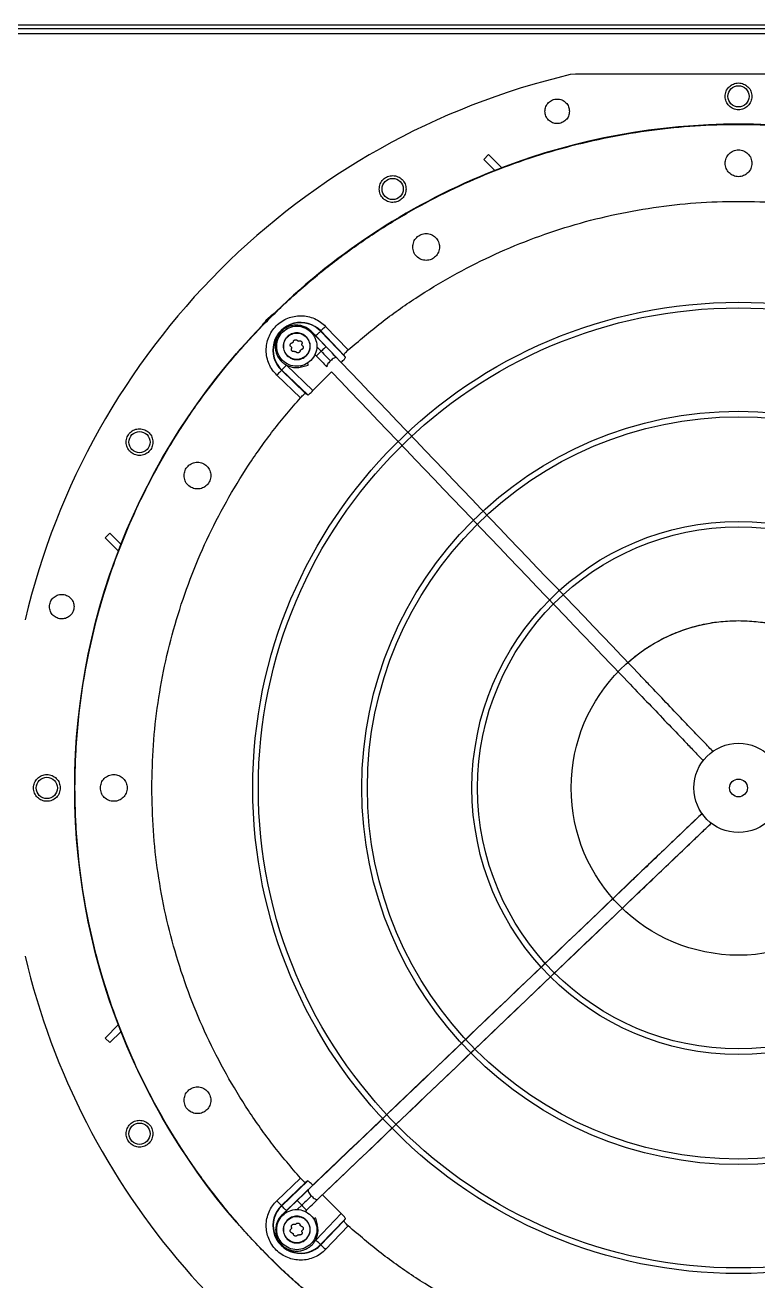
# Model space of a CAD drawing. Header units: inches. Extents: x 547 to 857, y -251 to -55.
# Drawn here: x 646.46 to 659.39, y -190.56 to -168.4 of the extents above; entities that cross this region are included whole.
import ezdxf

# ---------------------------------------------------------------- set-up
doc = ezdxf.new("R2010")
doc.units = ezdxf.units.IN
doc.header["$MEASUREMENT"] = 0

msp = doc.modelspace()

# ---------------------------------------------------------------- linework, layer by layer
at = {"linetype": 'Continuous', "lineweight": 25}
for p, q in [((672.6447, -168.3988), (645.6389, -168.3988)), ((672.6447, -168.4618), (645.6389, -168.4618)), ((645.7148, -168.5448), (672.5688, -168.5448)), ((656.1745, -169.2625), (656.0841, -169.273)), ((661.9296, -169.2625), (656.1745, -169.2625)), ((654.6388, -170.6828), (654.5569, -170.768)), ((654.5569, -170.768), (654.7543, -170.9654)), ((654.8746, -170.9187), (654.6388, -170.6828)), ((651.7664, -173.7154), (652.1648, -174.1322)), ((651.773, -174.0729), (651.5199, -173.8081)), ((652.0397, -174.3512), (651.5916, -173.8825)), ((651.677, -173.8009), (651.681, -173.797)), ((652.1152, -174.2593), (651.677, -173.8009)), ((651.681, -173.797), (652.0883, -174.2231)), ((651.6114, -174.0748), (651.6876, -174.1545)), ((651.0736, -174.4006), (651.5422, -174.8486)), ((651.3389, -174.4316), (651.461, -174.4018)), ((651.5783, -174.2111), (651.6022, -174.2361)), ((652.1152, -174.2593), (652.0883, -174.2231)), ((651.3233, -174.9737), (650.9065, -174.5753)), ((650.9881, -174.49), (650.992, -174.4859)), ((651.4142, -174.8972), (650.9881, -174.49)), ((651.4503, -174.9241), (650.992, -174.4859)), ((651.5422, -174.8486), (651.8722, -174.5186)), ((651.4142, -174.8972), (651.4503, -174.9241)), ((647.8739, -177.4477), (647.9591, -177.3658)), ((648.1098, -177.6835), (647.8739, -177.4477)), ((647.9591, -177.3658), (648.1564, -177.5632)), ((648.1098, -186.0384), (647.8739, -186.2743)), ((647.9591, -186.3561), (648.1564, -186.1588)), ((647.8739, -186.2743), (647.9591, -186.3561)), ((650.9065, -189.1466), (651.3233, -188.7482)), ((651.4503, -188.7978), (650.992, -189.236)), ((651.4503, -188.7978), (651.4142, -188.8247)), ((650.9881, -189.232), (651.4142, -188.8247)), ((651.5422, -188.8733), (651.0736, -189.3214)), ((650.992, -189.236), (650.9881, -189.232)), ((651.264, -189.14), (650.9991, -189.3931)), ((651.3456, -189.2254), (651.2658, -189.3016)), ((652.0397, -189.3708), (651.7097, -189.0408)), ((651.4021, -189.3347), (651.4272, -189.3108)), ((651.5916, -189.8395), (652.0397, -189.3708)), ((651.6227, -189.5742), (651.5929, -189.452)), ((652.1152, -189.4627), (651.677, -189.9211)), ((652.0883, -189.4988), (652.1152, -189.4627)), ((652.0883, -189.4988), (651.681, -189.9249)), ((652.1648, -189.5897), (651.7664, -190.0065)), ((651.681, -189.9249), (651.677, -189.9211))]:
    msp.add_line(p, q, dxfattribs=at)
at = {"linetype": 'Continuous', "lineweight": 25, "flags": 128}
for points in [[(651.7664, -173.7154), (651.7499, -173.7312), (651.7341, -173.7463), (651.7194, -173.7603), (651.7066, -173.7726), (651.6959, -173.7828), (651.688, -173.7904), (651.6829, -173.7952), (651.681, -173.797)], [(651.5916, -173.8825), (651.6081, -173.8667), (651.624, -173.8516), (651.6386, -173.8376), (651.6515, -173.8253), (651.6621, -173.8151), (651.6701, -173.8075), (651.6751, -173.8027), (651.677, -173.8009)], [(650.992, -174.4859), (650.9938, -174.484), (650.9986, -174.479), (651.0062, -174.471), (651.0164, -174.4604), (651.0287, -174.4475), (651.0427, -174.4329), (651.0578, -174.417), (651.0736, -174.4006)], [(650.9881, -174.49), (650.9863, -174.4918), (650.9815, -174.4969), (650.9739, -174.5049), (650.9637, -174.5155), (650.9514, -174.5284), (650.9374, -174.543), (650.9223, -174.5588), (650.9065, -174.5753)], [(650.9065, -189.1466), (650.9223, -189.1631), (650.9374, -189.1789), (650.9514, -189.1936), (650.9637, -189.2065), (650.9739, -189.2171), (650.9815, -189.2251), (650.9863, -189.2301), (650.9881, -189.232)], [(651.0736, -189.3214), (651.0578, -189.3049), (651.0427, -189.289), (651.0287, -189.2744), (651.0164, -189.2615), (651.0062, -189.2509), (650.9986, -189.2429), (650.9938, -189.2379), (650.992, -189.236)], [(651.677, -189.9211), (651.6751, -189.9193), (651.6701, -189.9144), (651.6621, -189.9068), (651.6515, -189.8967), (651.6386, -189.8844), (651.624, -189.8704), (651.6081, -189.8552), (651.5916, -189.8395)], [(651.681, -189.9249), (651.6829, -189.9267), (651.688, -189.9315), (651.6959, -189.9391), (651.7066, -189.9493), (651.7194, -189.9616), (651.7341, -189.9756), (651.7499, -189.9908), (651.7664, -190.0065)]]:
    msp.add_lwpolyline(points, dxfattribs=at)
at = {"linetype": 'Continuous', "lineweight": 25}
for centre, radius in [((659.052, -169.6562), 0.1875), ((659.052, -181.861), 11.7126), ((652.9497, -171.2914), 0.1875), ((659.052, -181.861), 8.5704), ((659.052, -181.861), 8.472), ((659.052, -181.861), 6.6478), ((659.052, -181.861), 6.5493), ((648.4824, -175.7586), 0.1875), ((659.052, -181.861), 4.7037), ((659.052, -181.861), 4.6053), ((659.052, -181.861), 0.7874), ((646.8473, -181.861), 0.1875), ((659.052, -181.861), 0.1575), ((659.052, -181.861), 0.1575), ((648.4824, -187.9633), 0.1875)]:
    msp.add_circle(centre, radius, dxfattribs=at)
msp.add_circle((659.052, -181.861), 2.9528)
for centre, radius, start, end in [((659.052, -181.861), 12.9331, 103.26667, 166.73333), ((659.052, -181.861), 11.7147, 69.09994, 110.90006), ((659.052, -181.861), 11.7147, 111.53134, 134.20264), ((659.052, -181.861), 11.7147, 135.79736, 158.46866), ((651.3268, -174.1357), 0.4901, 43.70945, 226.29055), ((651.3268, -174.1357), 0.4845, 43.70945, 226.29055), ((659.052, -181.861), 11.7147, 159.09994, 200.90006), ((659.052, -181.861), 12.9331, 193.26667, 248.51312), ((659.052, -181.861), 11.7147, 201.53134, 215.54744), ((651.3268, -189.5862), 0.4901, 133.70945, 316.29055), ((651.3268, -189.5862), 0.4845, 133.70945, 316.29055)]:
    msp.add_arc(centre, radius, start, end, dxfattribs=at)
for points, knots in [([(658.8158, -169.6562), (658.8193, -169.6254), (658.8264, -169.5637), (658.8809, -169.485), (658.9591, -169.4324), (659.052, -169.4139), (659.145, -169.4324), (659.2232, -169.485), (659.2777, -169.5637), (659.2847, -169.6254), (659.2883, -169.6562)], [0, 0, 0, 0, 0.1245349, 0.2497054, 0.3748574, 0.4999969, 0.6251426, 0.7502946, 0.8754651, 1, 1, 1, 1]), ([(655.6359, -169.92), (655.6392, -169.8916), (655.6457, -169.8348), (655.696, -169.7626), (655.7678, -169.7145), (655.8531, -169.6978), (655.9384, -169.715), (656.0099, -169.7636), (656.0594, -169.8357), (656.0658, -169.892), (656.069, -169.92)], [0, 0, 0, 0, 0.1252412, 0.2504823, 0.3757092, 0.5009322, 0.6261603, 0.7514072, 0.8764868, 1, 1, 1, 1]), ([(659.2883, -169.6562), (659.2846, -169.6875), (659.2774, -169.7496), (659.2224, -169.8282), (659.1444, -169.8803), (659.052, -169.8986), (658.9597, -169.8803), (658.8817, -169.8282), (658.8267, -169.7496), (658.8194, -169.6875), (658.8158, -169.6562)], [0, 0, 0, 0, 0.1262511, 0.2513295, 0.3756274, 0.5000031, 0.6243726, 0.7486705, 0.8737489, 1, 1, 1, 1]), ([(656.069, -169.92), (656.0657, -169.9485), (656.0592, -170.0051), (656.0092, -170.077), (655.9379, -170.1251), (655.8533, -170.1421), (655.7684, -170.1257), (655.6966, -170.0779), (655.6459, -170.0058), (655.6393, -169.9486), (655.6359, -169.92)], [0, 0, 0, 0, 0.1255135, 0.2499867, 0.3743935, 0.4988922, 0.6232597, 0.7479394, 0.8738314, 1, 1, 1, 1]), ([(647.3425, -181.861), (647.3473, -181.6055), (647.357, -181.0946), (647.435, -180.3315), (647.5591, -179.5749), (647.7335, -178.8282), (647.956, -178.0944), (648.2261, -177.3767), (648.5426, -176.6783), (648.9041, -176.002), (649.309, -175.3509), (649.7556, -174.7276), (650.2421, -174.1348), (650.7662, -173.5752), (651.3259, -173.051), (651.9186, -172.5645), (652.5419, -172.1179), (653.1931, -171.713), (653.8694, -171.3515), (654.5678, -171.0351), (655.2855, -170.7649), (656.0192, -170.5424), (656.766, -170.3682), (657.5226, -170.2433), (658.2857, -170.1682), (659.052, -170.1431), (659.8184, -170.1682), (660.5815, -170.2433), (661.3381, -170.3682), (662.0849, -170.5424), (662.8186, -170.7649), (663.5363, -171.0351), (664.2347, -171.3515), (664.911, -171.713), (665.5622, -172.1179), (666.1854, -172.5645), (666.7782, -173.051), (667.3378, -173.5752), (667.862, -174.1348), (668.3485, -174.7276), (668.7951, -175.3509), (669.2, -176.002), (669.5615, -176.6783), (669.878, -177.3767), (670.1481, -178.0944), (670.3706, -178.8282), (670.5449, -179.5749), (670.6691, -180.3315), (670.7471, -181.0946), (670.7567, -181.6055), (670.7616, -181.861)], [0, 0, 0, 0, 0.0208333, 0.0416667, 0.0625, 0.0833333, 0.1041667, 0.125, 0.1458333, 0.1666667, 0.1875, 0.2083334, 0.2291667, 0.25, 0.2708334, 0.2916666, 0.3125, 0.3333333, 0.3541667, 0.375, 0.3958333, 0.4166666, 0.4375001, 0.4583333, 0.4791667, 0.5, 0.5208333, 0.5416667, 0.5625, 0.5833334, 0.6041667, 0.625, 0.6458334, 0.6666667, 0.6875, 0.7083334, 0.7291667, 0.75, 0.7708333, 0.7916667, 0.8125, 0.8333333, 0.8541667, 0.875, 0.8958333, 0.9166667, 0.9375, 0.9583333, 0.9791667, 1, 1, 1, 1]), ([(658.8158, -170.8373), (658.8194, -170.8064), (658.8265, -170.7446), (658.8811, -170.666), (658.9592, -170.6134), (659.052, -170.595), (659.1449, -170.6134), (659.223, -170.666), (659.2776, -170.7446), (659.2847, -170.8064), (659.2883, -170.8373)], [0, 0, 0, 0, 0.1249991, 0.2500007, 0.3749975, 0.4999969, 0.6250025, 0.7499993, 0.8750009, 1, 1, 1, 1]), ([(659.2883, -170.8373), (659.2847, -170.8683), (659.2776, -170.9301), (659.223, -171.0087), (659.1449, -171.0613), (659.052, -171.0797), (658.9592, -171.0613), (658.8811, -171.0087), (658.8265, -170.9301), (658.8194, -170.8683), (658.8158, -170.8373)], [0, 0, 0, 0, 0.1249991, 0.2500007, 0.3749975, 0.5000031, 0.6250025, 0.7499993, 0.8750009, 1, 1, 1, 1]), ([(652.7135, -171.2914), (652.717, -171.2603), (652.7242, -171.1983), (652.7792, -171.1194), (652.8578, -171.067), (652.9512, -171.049), (653.0443, -171.0681), (653.122, -171.1214), (653.1756, -171.1999), (653.1825, -171.261), (653.1859, -171.2914)], [0, 0, 0, 0, 0.12549, 0.2509626, 0.3764296, 0.5019059, 0.6273907, 0.7528825, 0.8772355, 1, 1, 1, 1]), ([(653.1859, -171.2914), (653.1824, -171.3222), (653.1753, -171.3837), (653.1212, -171.4621), (653.0437, -171.5147), (652.9514, -171.5337), (652.8586, -171.516), (652.7799, -171.464), (652.7243, -171.385), (652.7171, -171.3226), (652.7135, -171.2914)], [0, 0, 0, 0, 0.1245781, 0.2488759, 0.3733742, 0.4977534, 0.6221004, 0.7475169, 0.8737596, 1, 1, 1, 1]), ([(652.1648, -174.1322), (652.3558, -173.969), (652.7379, -173.6427), (653.3542, -173.2077), (653.9981, -172.8156), (654.6694, -172.4722), (655.3638, -172.1783), (656.0777, -171.9357), (656.8074, -171.7457), (657.549, -171.6092), (658.2985, -171.5271), (659.052, -171.4996), (659.8056, -171.5271), (660.5551, -171.6092), (661.2967, -171.7457), (662.0264, -171.9357), (662.7403, -172.1783), (663.4347, -172.4722), (664.106, -172.8156), (664.7499, -173.2077), (665.3662, -173.6427), (665.7483, -173.969), (665.9393, -174.1322)], [0, 0, 0, 0, 0.04999991, 0.09999992, 0.14999988, 0.19999993, 0.25, 0.30000004, 0.35000001, 0.40000012, 0.45000007, 0.49999985, 0.54999995, 0.5999999, 0.65000001, 0.69999997, 0.75000002, 0.80000009, 0.85, 0.89999996, 0.94999997, 1, 1, 1, 1]), ([(653.304, -172.3142), (653.3076, -172.2833), (653.3147, -172.2215), (653.3693, -172.1428), (653.4474, -172.0903), (653.5402, -172.0719), (653.6331, -172.0903), (653.7112, -172.1428), (653.7658, -172.2215), (653.7729, -172.2833), (653.7765, -172.3142)], [0, 0, 0, 0, 0.1249991, 0.2499977, 0.3749989, 0.4999982, 0.6249976, 0.7499987, 0.8750009, 1, 1, 1, 1]), ([(653.7765, -172.3142), (653.7729, -172.3451), (653.7658, -172.407), (653.7112, -172.4856), (653.6331, -172.5382), (653.5402, -172.5566), (653.4474, -172.5382), (653.3693, -172.4856), (653.3147, -172.407), (653.3076, -172.3451), (653.304, -172.3142)], [0, 0, 0, 0, 0.1249998, 0.2500013, 0.3750024, 0.5000018, 0.6250011, 0.7500022, 0.8750002, 1, 1, 1, 1]), ([(650.654, -173.6935), (650.6866, -173.6492), (650.7516, -173.5606), (650.8403, -173.4955), (650.8846, -173.4629)], [0, 0, 0, 0, 0.5000028, 1, 1, 1, 1]), ([(650.9065, -174.5753), (650.8796, -174.5465), (650.8248, -174.4878), (650.7658, -174.3805), (650.7277, -174.263), (650.7146, -174.1407), (650.7256, -174.0207), (650.7595, -173.9057), (650.8158, -173.7983), (650.8937, -173.7027), (650.9894, -173.6247), (651.0968, -173.5684), (651.2118, -173.5345), (651.3318, -173.5235), (651.4541, -173.5366), (651.5716, -173.5747), (651.6789, -173.6337), (651.7376, -173.6885), (651.7664, -173.7154)], [0, 0, 0, 0, 0.0609947, 0.1240598, 0.1879932, 0.2514896, 0.3132964, 0.3737125, 0.4362122, 0.4999988, 0.5637862, 0.626287, 0.6867033, 0.7485096, 0.8120063, 0.8759386, 0.9390043, 1, 1, 1, 1]), ([(651.5214, -173.8097), (651.5008, -173.7907), (651.462, -173.7549), (651.3951, -173.7207), (651.3325, -173.7013), (651.2639, -173.692), (651.1908, -173.6959), (651.1135, -173.7174), (651.044, -173.7533), (650.9826, -173.8035), (650.933, -173.8659), (650.8975, -173.9374), (650.878, -174.0148), (650.8751, -174.0939), (650.8885, -174.1698), (650.9112, -174.2276), (650.935, -174.2692), (650.9575, -174.301), (650.9881, -174.3357), (651.0308, -174.3724), (651.0878, -174.4071), (651.1599, -174.4337), (651.2469, -174.4468), (651.3076, -174.4367), (651.3396, -174.4314)], [0, 0, 0, 0, 0.0533831, 0.1009344, 0.1426439, 0.1785059, 0.2332135, 0.2817711, 0.3315184, 0.3821159, 0.4327466, 0.4833787, 0.5340106, 0.5846419, 0.6342275, 0.6807576, 0.7028805, 0.7260425, 0.7554166, 0.7913145, 0.8337298, 0.8826566, 0.938083, 1, 1, 1, 1]), ([(651.0066, -173.8155), (651.0432, -173.7865), (651.1163, -173.7285), (651.2576, -173.703), (651.3962, -173.7301), (651.5142, -173.809), (651.5932, -173.9271), (651.6203, -174.0656), (651.5948, -174.207), (651.5367, -174.2801), (651.5077, -174.3166)], [0, 0, 0, 0, 0.1249999, 0.2500017, 0.3749993, 0.5000028, 0.6250011, 0.7500014, 0.8750017, 1, 1, 1, 1]), ([(651.5077, -174.3166), (651.4712, -174.3457), (651.398, -174.4037), (651.2567, -174.4292), (651.1182, -174.4021), (651.0001, -174.3232), (650.9212, -174.2051), (650.8941, -174.0666), (650.9195, -173.9252), (650.9776, -173.8521), (651.0066, -173.8155)], [0, 0, 0, 0, 0.1250027, 0.2499997, 0.375001, 0.5000001, 0.6250003, 0.7500001, 0.8749998, 1, 1, 1, 1]), ([(651.4242, -173.8991), (651.3998, -173.8797), (651.3511, -173.841), (651.2569, -173.824), (651.1645, -173.8421), (651.0858, -173.8947), (651.0332, -173.9734), (651.0151, -174.0658), (651.0321, -174.16), (651.0708, -174.2088), (651.0901, -174.2331)], [0, 0, 0, 0, 0.1250006, 0.2499996, 0.3749985, 0.4999991, 0.6250002, 0.7499996, 0.8749982, 1, 1, 1, 1]), ([(651.0926, -174.2307), (651.0735, -174.2067), (651.0354, -174.1586), (651.0186, -174.0658), (651.0364, -173.9748), (651.0883, -173.8972), (651.1658, -173.8454), (651.2569, -173.8276), (651.3497, -173.8443), (651.3977, -173.8824), (651.4218, -173.9015)], [0, 0, 0, 0, 0.1250013, 0.2500004, 0.3749996, 0.5000009, 0.6250024, 0.7500004, 0.8749985, 1, 1, 1, 1]), ([(651.0901, -174.2331), (651.1145, -174.2525), (651.1633, -174.2912), (651.2575, -174.3081), (651.3498, -174.2901), (651.4286, -174.2375), (651.4812, -174.1588), (651.4992, -174.0664), (651.4823, -173.9722), (651.4436, -173.9234), (651.4242, -173.8991)], [0, 0, 0, 0, 0.1250015, 0.2500013, 0.3750011, 0.5000027, 0.6250018, 0.7500013, 0.8750016, 1, 1, 1, 1]), ([(651.4218, -173.9015), (651.4408, -173.9255), (651.479, -173.9735), (651.4957, -174.0664), (651.4779, -174.1574), (651.4261, -174.235), (651.3485, -174.2868), (651.2575, -174.3046), (651.1646, -174.2879), (651.1166, -174.2498), (651.0926, -174.2307)], [0, 0, 0, 0, 0.1249984, 0.2499994, 0.3750005, 0.4999989, 0.6250006, 0.7499994, 0.8749982, 1, 1, 1, 1]), ([(651.1971, -173.9857), (651.198, -173.9815), (651.1998, -173.9737), (651.2066, -173.9637), (651.2156, -173.9561), (651.2265, -173.9515), (651.2382, -173.9501), (651.2497, -173.9521), (651.2607, -173.9574), (651.2661, -173.9633), (651.269, -173.9664)], [0, 0, 0, 0, 0.1362469, 0.2546153, 0.3795906, 0.5000319, 0.6204035, 0.7454565, 0.863771, 1, 1, 1, 1]), ([(651.2968, -173.9738), (651.2943, -173.9746), (651.2894, -173.9761), (651.2815, -173.9752), (651.2743, -173.9721), (651.2708, -173.9683), (651.269, -173.9664)], [0, 0, 0, 0, 0.2559954, 0.4999227, 0.7439205, 1, 1, 1, 1]), ([(651.5214, -173.8097), (651.5209, -173.8102), (651.5202, -173.8108), (651.5122, -173.8185), (651.5107, -173.8199)], [0, 0, 0, 0, 0.81299953, 1, 1, 1, 1]), ([(651.1575, -174.0779), (651.1543, -174.075), (651.1485, -174.0696), (651.1432, -174.0586), (651.1411, -174.0471), (651.1425, -174.0354), (651.1472, -174.0245), (651.1547, -174.0156), (651.1648, -174.0087), (651.1726, -174.0069), (651.1767, -174.006)], [0, 0, 0, 0, 0.13623757, 0.25456346, 0.37957184, 0.49997541, 0.62037304, 0.74539729, 0.86373723, 1, 1, 1, 1]), ([(651.1575, -174.0779), (651.1594, -174.0797), (651.1631, -174.0832), (651.1663, -174.0905), (651.1672, -174.0983), (651.1657, -174.1032), (651.1649, -174.1057)], [0, 0, 0, 0, 0.2560094, 0.5000574, 0.745935, 1, 1, 1, 1]), ([(651.1737, -174.1496), (651.1712, -174.1467), (651.1661, -174.1406), (651.1622, -174.1295), (651.1613, -174.1174), (651.1636, -174.1098), (651.1649, -174.1057)], [0, 0, 0, 0, 0.2407678, 0.4908057, 0.7274845, 1, 1, 1, 1]), ([(651.2176, -174.1583), (651.2135, -174.1596), (651.2059, -174.162), (651.1938, -174.161), (651.1826, -174.1572), (651.1766, -174.1521), (651.1737, -174.1496)], [0, 0, 0, 0, 0.2724774, 0.5091791, 0.7592108, 1, 1, 1, 1]), ([(651.1971, -173.9857), (651.1965, -173.9882), (651.1953, -173.9932), (651.1906, -173.9995), (651.1843, -174.0043), (651.1793, -174.0054), (651.1767, -174.006)], [0, 0, 0, 0, 0.2560281, 0.4999487, 0.7438871, 1, 1, 1, 1]), ([(651.2176, -174.1583), (651.2201, -174.1576), (651.225, -174.1561), (651.2328, -174.157), (651.2401, -174.1601), (651.2435, -174.1639), (651.2453, -174.1658)], [0, 0, 0, 0, 0.2558611, 0.4997984, 0.7438138, 1, 1, 1, 1]), ([(651.3173, -174.1465), (651.3163, -174.1507), (651.3146, -174.1585), (651.3077, -174.1685), (651.2988, -174.176), (651.2879, -174.1807), (651.2761, -174.1821), (651.2646, -174.1801), (651.2536, -174.1748), (651.2482, -174.1689), (651.2453, -174.1658)], [0, 0, 0, 0, 0.1362633, 0.2546071, 0.3796223, 0.5000185, 0.6204411, 0.7454475, 0.8637643, 1, 1, 1, 1]), ([(651.2968, -173.9738), (651.3009, -173.9726), (651.3085, -173.9702), (651.3206, -173.9712), (651.3317, -173.975), (651.3377, -173.9801), (651.3407, -173.9826)], [0, 0, 0, 0, 0.2724809, 0.5090867, 0.7591268, 1, 1, 1, 1]), ([(651.3173, -174.1465), (651.3179, -174.144), (651.319, -174.139), (651.3237, -174.1326), (651.33, -174.1279), (651.335, -174.1268), (651.3376, -174.1262)], [0, 0, 0, 0, 0.256007, 0.5000525, 0.7440013, 1, 1, 1, 1]), ([(651.3569, -174.0543), (651.3599, -174.0571), (651.3658, -174.0625), (651.3711, -174.0735), (651.3732, -174.085), (651.3718, -174.0968), (651.3672, -174.1075), (651.3598, -174.1165), (651.3498, -174.1234), (651.3418, -174.1252), (651.3376, -174.1262)], [0, 0, 0, 0, 0.1334912, 0.2559833, 0.3784611, 0.4992475, 0.6215184, 0.7395061, 0.8618418, 1, 1, 1, 1]), ([(651.3407, -173.9826), (651.3432, -173.9855), (651.3483, -173.9916), (651.3522, -174.0028), (651.3531, -174.0149), (651.3507, -174.0226), (651.3494, -174.0265)], [0, 0, 0, 0, 0.2407916, 0.4908722, 0.7367046, 1, 1, 1, 1]), ([(651.3569, -174.0543), (651.3549, -174.0525), (651.3512, -174.049), (651.3481, -174.0417), (651.3472, -174.0339), (651.3487, -174.029), (651.3494, -174.0265)], [0, 0, 0, 0, 0.25608419, 0.50011989, 0.74400881, 1, 1, 1, 1]), ([(651.6876, -174.1545), (651.6767, -174.1649), (651.655, -174.1857), (651.6267, -174.2126), (651.6063, -174.2322), (651.6035, -174.2348), (651.6022, -174.2361)], [0, 0, 0, 0, 0.242959, 0.4858995, 0.7429503, 1, 1, 1, 1]), ([(651.773, -174.0729), (651.7716, -174.0742), (651.7689, -174.0768), (651.7484, -174.0964), (651.7202, -174.1233), (651.6984, -174.1441), (651.6876, -174.1545)], [0, 0, 0, 0, 0.2570497, 0.5141005, 0.757041, 1, 1, 1, 1]), ([(651.6876, -174.1545), (651.7186, -174.1869), (651.7739, -174.2448), (651.8272, -174.3006), (651.8506, -174.3251)], [0, 0, 0, 0, 0.5599007, 1, 1, 1, 1]), ([(651.9605, -174.2691), (651.9298, -174.237), (651.8684, -174.1727), (651.8048, -174.1062), (651.773, -174.0729)], [0, 0, 0, 0, 0.5000064, 1, 1, 1, 1]), ([(652.0883, -174.2231), (652.0883, -174.2202), (652.0883, -174.2143), (652.105, -174.1918), (652.1314, -174.1631), (652.1538, -174.1424), (652.1648, -174.1322)], [0, 0, 0, 0, 0.2528, 0.5035963, 0.7557688, 1, 1, 1, 1]), ([(651.3396, -174.4314), (651.3393, -174.4301), (651.3387, -174.4278), (651.3348, -174.4119), (651.3332, -174.4053)], [0, 0, 0, 0, 0.5884561, 1, 1, 1, 1]), ([(651.4607, -174.4004), (651.4608, -174.4008), (651.4612, -174.4023), (651.4585, -174.3914), (651.4545, -174.3749), (651.4508, -174.3597), (651.4497, -174.3554)], [0, 0, 0, 0, 0.1242204, 0.4894388, 0.8549694, 1, 1, 1, 1]), ([(651.6022, -174.2361), (651.634, -174.2694), (651.6976, -174.3359), (651.759, -174.4002), (651.7897, -174.4323)], [0, 0, 0, 0, 0.4999993, 1, 1, 1, 1]), ([(651.8506, -174.3251), (651.8401, -174.3359), (651.8191, -174.3574), (651.7963, -174.3901), (651.7839, -174.4181), (651.7878, -174.4276), (651.7897, -174.4323)], [0, 0, 0, 0, 0.2429525, 0.4859068, 0.7429533, 1, 1, 1, 1]), ([(651.9605, -174.2691), (651.9558, -174.267), (651.9465, -174.2627), (651.918, -174.2738), (651.8843, -174.2951), (651.8619, -174.3151), (651.8506, -174.3251)], [0, 0, 0, 0, 0.2570584, 0.5141067, 0.7570491, 1, 1, 1, 1]), ([(652.0397, -174.3512), (652.0505, -174.3407), (652.0725, -174.3196), (652.0986, -174.2906), (652.1152, -174.268), (652.1152, -174.2622), (652.1152, -174.2593)], [0, 0, 0, 0, 0.2447901, 0.4967499, 0.747377, 1, 1, 1, 1]), ([(658.6041, -181.2213), (658.5796, -181.1956), (658.5244, -181.1378), (658.4385, -181.048), (658.3465, -180.9517), (658.2536, -180.8545), (658.1596, -180.7561), (657.9988, -180.5879), (657.7713, -180.3497), (657.5216, -180.0885), (657.3694, -179.9292), (657.3155, -179.8728), (657.3155, -179.8728), (657.3155, -179.8728), (657.3155, -179.8728), (655.5571, -178.0321), (653.7987, -176.1914), (652.0403, -174.3506)], [0, 0, 0, 0, 0.0569934, 0.1284733, 0.1996553, 0.2712092, 0.3445962, 0.4184681, 0.6452378, 0.8743866, 1, 1, 1, 1, 1, 1, 5.101091, 5.101091, 5.101091, 5.101091]), ([(651.8722, -174.5186), (653.6285, -176.3565), (655.3849, -178.1944), (657.1412, -180.0323), (657.2517, -180.148), (657.4672, -180.3735), (657.7871, -180.7082), (658.0231, -180.9552), (658.1802, -181.1196), (658.2587, -181.2018), (658.343, -181.2899), (658.401, -181.3507), (658.4336, -181.3848)], [-4.0819958, -4.0819958, -4.0819958, -4.0819958, 0, 0, 0, 0.2569054, 0.5009392, 0.742315, 0.8045877, 0.8653534, 0.9244711, 1, 1, 1, 1]), ([(651.4503, -174.9241), (651.4533, -174.9241), (651.4591, -174.9241), (651.4816, -174.9075), (651.5107, -174.8815), (651.5318, -174.8594), (651.5422, -174.8486)], [0, 0, 0, 0, 0.25262207, 0.50325005, 0.75521591, 1, 1, 1, 1]), ([(648.6998, -181.861), (648.7051, -181.6098), (648.7157, -181.1074), (648.8009, -180.3579), (648.9366, -179.6163), (649.1268, -178.8867), (649.3693, -178.1727), (649.6633, -177.4784), (650.0067, -176.807), (650.3988, -176.1631), (650.8338, -175.5468), (651.1601, -175.1648), (651.3233, -174.9737)], [0, 0, 0, 0, 0.1, 0.2, 0.3, 0.4000001, 0.5, 0.6000001, 0.7000001, 0.8000001, 0.9000001, 1, 1, 1, 1]), ([(651.3233, -174.9737), (651.3334, -174.9627), (651.3541, -174.9403), (651.3829, -174.914), (651.4054, -174.8972), (651.4112, -174.8972), (651.4142, -174.8972)], [0, 0, 0, 0, 0.2442298, 0.4963999, 0.7472022, 1, 1, 1, 1]), ([(648.2462, -175.7586), (648.2498, -175.7275), (648.257, -175.6653), (648.3122, -175.5864), (648.3911, -175.534), (648.4847, -175.5162), (648.5776, -175.5356), (648.6548, -175.5888), (648.7083, -175.6669), (648.7152, -175.728), (648.7187, -175.7586)], [0, 0, 0, 0, 0.1257098, 0.2514188, 0.3771325, 0.5028587, 0.6285781, 0.7530788, 0.876311, 1, 1, 1, 1]), ([(648.7187, -175.7586), (648.7151, -175.7894), (648.7081, -175.8509), (648.654, -175.9293), (648.5766, -175.9819), (648.4844, -176.0009), (648.3913, -175.9833), (648.3124, -175.931), (648.257, -175.852), (648.2498, -175.7897), (648.2462, -175.7586)], [0, 0, 0, 0, 0.124339, 0.2489156, 0.3730879, 0.4971357, 0.6223053, 0.748215, 0.8741145, 1, 1, 1, 1]), ([(649.2691, -176.3492), (649.2726, -176.3182), (649.2797, -176.2564), (649.3344, -176.1778), (649.4124, -176.1252), (649.5053, -176.1068), (649.5982, -176.1252), (649.6763, -176.1778), (649.7309, -176.2564), (649.738, -176.3182), (649.7415, -176.3492)], [0, 0, 0, 0, 0.1250012, 0.2499993, 0.3750005, 0.5, 0.6249995, 0.7500007, 0.8749988, 1, 1, 1, 1]), ([(649.7415, -176.3492), (649.738, -176.3801), (649.7309, -176.4419), (649.6763, -176.5205), (649.5982, -176.5731), (649.5053, -176.5915), (649.4124, -176.5731), (649.3344, -176.5205), (649.2797, -176.4419), (649.2726, -176.3801), (649.2691, -176.3492)], [0, 0, 0, 0, 0.1250012, 0.2499993, 0.3750005, 0.5, 0.6249995, 0.7500007, 0.8749988, 1, 1, 1, 1]), ([(646.8945, -178.6614), (646.8978, -178.6329), (646.9044, -178.5759), (646.955, -178.5036), (647.0272, -178.4556), (647.1128, -178.4392), (647.1978, -178.4568), (647.2686, -178.5053), (647.3179, -178.5769), (647.3244, -178.6332), (647.3276, -178.6614)], [0, 0, 0, 0, 0.1256216, 0.2512458, 0.3768842, 0.5025376, 0.6279107, 0.7518741, 0.8754934, 1, 1, 1, 1]), ([(647.3276, -178.6614), (647.3244, -178.6897), (647.3179, -178.7462), (647.2682, -178.818), (647.1973, -178.8661), (647.1126, -178.8836), (647.0272, -178.8672), (646.955, -178.8192), (646.9044, -178.7469), (646.8978, -178.6899), (646.8945, -178.6614)], [0, 0, 0, 0, 0.124776, 0.249268, 0.3731863, 0.4974523, 0.6229635, 0.7486567, 0.8743359, 1, 1, 1, 1]), ([(657.1002, -179.6476), (657.1697, -179.5887), (657.3179, -179.4629), (657.5692, -179.3018), (657.8453, -179.16), (658.1353, -179.0484), (658.4352, -178.9682), (658.7419, -178.9176), (658.9487, -178.9114), (659.052, -178.9082)], [0, 0, 0, 0, 0.1279186, 0.2732661, 0.4186119, 0.5639605, 0.7093065, 0.8546544, 1, 1, 1, 1]), ([(659.052, -178.9082), (659.1554, -178.9113), (659.3622, -178.9176), (659.6689, -178.9682), (659.9689, -179.0483), (660.2586, -179.1602), (660.5355, -179.3012), (660.7943, -179.4721), (660.9838, -179.6193), (661.0784, -179.7165), (661.1009, -179.7396)], [0, 0, 0, 0, 0.1367586, 0.2735174, 0.4102743, 0.5470337, 0.6837905, 0.8205489, 0.9573069, 1, 1, 1, 1]), ([(646.6111, -181.861), (646.6147, -181.8299), (646.6219, -181.7677), (646.6771, -181.6888), (646.7559, -181.6364), (646.8492, -181.6186), (646.9417, -181.6378), (647.0188, -181.6903), (647.0729, -181.7685), (647.08, -181.8301), (647.0835, -181.861)], [0, 0, 0, 0, 0.1256859, 0.2513812, 0.3770978, 0.5028098, 0.627506, 0.7510932, 0.8750861, 1, 1, 1, 1]), ([(647.7922, -181.861), (647.7958, -181.8301), (647.8029, -181.7682), (647.8575, -181.6896), (647.9356, -181.637), (648.0284, -181.6186), (648.1213, -181.637), (648.1994, -181.6896), (648.254, -181.7682), (648.2611, -181.8301), (648.2646, -181.861)], [0, 0, 0, 0, 0.1249996, 0.2499977, 0.3749988, 0.4999982, 0.6249976, 0.7499988, 0.8750004, 1, 1, 1, 1]), ([(647.0835, -181.861), (647.08, -181.8918), (647.0729, -181.9534), (647.0189, -182.0315), (646.9417, -182.0842), (646.8492, -182.1034), (646.7559, -182.0856), (646.6771, -182.0331), (646.6219, -181.9542), (646.6147, -181.8921), (646.6111, -181.861)], [0, 0, 0, 0, 0.1248129, 0.2487723, 0.3724186, 0.4972333, 0.6229421, 0.7486449, 0.8743277, 1, 1, 1, 1]), ([(670.7616, -181.861), (670.7567, -182.1164), (670.7471, -182.6274), (670.6691, -183.3905), (670.5449, -184.147), (670.3706, -184.8938), (670.1481, -185.6276), (669.878, -186.3452), (669.5615, -187.0437), (669.2, -187.7199), (668.7951, -188.3711), (668.3485, -188.9944), (667.862, -189.5871), (667.3378, -190.1468), (666.7782, -190.6709), (666.1854, -191.1574), (665.5622, -191.604), (664.911, -192.009), (664.2347, -192.3704), (663.5363, -192.6869), (662.8186, -192.957), (662.0849, -193.1796), (661.3381, -193.3537), (660.5815, -193.4786), (659.8184, -193.5538), (659.052, -193.5789), (658.2857, -193.5538), (657.5226, -193.4786), (656.766, -193.3537), (656.0192, -193.1796), (655.2855, -192.957), (654.5678, -192.6869), (653.8694, -192.3704), (653.1931, -192.009), (652.5419, -191.604), (651.9186, -191.1574), (651.3259, -190.6709), (650.7662, -190.1468), (650.2421, -189.5871), (649.7556, -188.9944), (649.309, -188.3711), (648.9041, -187.7199), (648.5426, -187.0437), (648.2261, -186.3452), (647.956, -185.6276), (647.7335, -184.8938), (647.5591, -184.147), (647.435, -183.3905), (647.357, -182.6274), (647.3473, -182.1164), (647.3425, -181.861)], [0, 0, 0, 0, 0.0208333, 0.0416667, 0.0625, 0.0833333, 0.1041667, 0.125, 0.1458333, 0.1666667, 0.1875, 0.2083333, 0.2291667, 0.25, 0.2708333, 0.2916666, 0.3125, 0.3333333, 0.3541666, 0.375, 0.3958333, 0.4166666, 0.4375, 0.4583333, 0.4791667, 0.5, 0.5208333, 0.5416667, 0.5624999, 0.5833334, 0.6041667, 0.625, 0.6458333, 0.6666667, 0.6875, 0.7083334, 0.7291666, 0.75, 0.7708333, 0.7916666, 0.8125, 0.8333333, 0.8541667, 0.875, 0.8958333, 0.9166667, 0.9375, 0.9583333, 0.9791667, 1, 1, 1, 1]), ([(648.2646, -181.861), (648.2611, -181.8919), (648.254, -181.9537), (648.1994, -182.0323), (648.1213, -182.0849), (648.0284, -182.1033), (647.9356, -182.0849), (647.8575, -182.0324), (647.8029, -181.9537), (647.7958, -181.8919), (647.7922, -181.861)], [0, 0, 0, 0, 0.1249996, 0.2500012, 0.3750024, 0.5000018, 0.6250012, 0.7500023, 0.8750004, 1, 1, 1, 1]), ([(651.3233, -188.7482), (651.1601, -188.5572), (650.8338, -188.1751), (650.3988, -187.5588), (650.0067, -186.9149), (649.6633, -186.2436), (649.3693, -185.5492), (649.1268, -184.8353), (648.9366, -184.1056), (648.8009, -183.364), (648.7157, -182.6145), (648.7051, -182.1121), (648.6998, -181.861)], [0, 0, 0, 0, 0.0999999, 0.1999999, 0.2999999, 0.3999999, 0.5, 0.5999999, 0.7, 0.8, 0.9, 1, 1, 1, 1]), ([(658.4125, -182.3087), (658.3868, -182.3333), (658.329, -182.3886), (658.2391, -182.4745), (658.1427, -182.5665), (658.0455, -182.6594), (657.9471, -182.7535), (657.779, -182.9142), (657.5408, -183.1418), (657.2794, -183.3916), (657.1199, -183.544), (657.0634, -183.598), (655.1956, -185.3829), (653.3279, -187.1678), (651.4601, -188.9527)], [0, 0, 0, 0, 0.0571103, 0.1285494, 0.1996939, 0.2712092, 0.3445558, 0.4183871, 0.6450323, 0.874058, 1, 1, 1, 5.1585115, 5.1585115, 5.1585115, 5.1585115]), ([(651.6234, -189.1233), (653.49, -187.3395), (655.3566, -185.5558), (657.2232, -183.772), (657.3389, -183.6614), (657.5645, -183.4458), (657.8993, -183.126), (658.1463, -182.8899), (658.3107, -182.7328), (658.3928, -182.6543), (658.4807, -182.5703), (658.5411, -182.5126), (658.5749, -182.4803)], [-4.1481599, -4.1481599, -4.1481599, -4.1481599, 0, 0, 0, 0.2572, 0.5013761, 0.7428914, 0.8052003, 0.8660018, 0.9251526, 1, 1, 1, 1]), ([(649.2691, -187.3728), (649.2726, -187.3419), (649.2797, -187.28), (649.3344, -187.2014), (649.4124, -187.1489), (649.5053, -187.1304), (649.5982, -187.1489), (649.6763, -187.2014), (649.7309, -187.28), (649.738, -187.3419), (649.7415, -187.3728)], [0, 0, 0, 0, 0.1250012, 0.2499993, 0.3750005, 0.5, 0.6249995, 0.7500007, 0.8749988, 1, 1, 1, 1]), ([(649.7415, -187.3728), (649.738, -187.4037), (649.7309, -187.4655), (649.6763, -187.5442), (649.5982, -187.5967), (649.5053, -187.6151), (649.4124, -187.5967), (649.3344, -187.5442), (649.2797, -187.4655), (649.2726, -187.4037), (649.2691, -187.3728)], [0, 0, 0, 0, 0.1250012, 0.2499993, 0.3750005, 0.5, 0.6249995, 0.7500007, 0.8749988, 1, 1, 1, 1]), ([(648.2462, -187.9633), (648.2498, -187.9322), (648.257, -187.8699), (648.3124, -187.7909), (648.3913, -187.7387), (648.4843, -187.721), (648.5765, -187.74), (648.6539, -187.7926), (648.7081, -187.871), (648.7151, -187.9326), (648.7187, -187.9633)], [0, 0, 0, 0, 0.125878, 0.251774, 0.377674, 0.5027389, 0.6267421, 0.7509506, 0.8756059, 1, 1, 1, 1]), ([(648.7187, -187.9633), (648.7152, -187.9939), (648.7083, -188.055), (648.6547, -188.1332), (648.5775, -188.1863), (648.4846, -188.2058), (648.391, -188.1879), (648.3122, -188.1355), (648.257, -188.0566), (648.2498, -187.9944), (648.2462, -187.9633)], [0, 0, 0, 0, 0.1236686, 0.2469557, 0.3715513, 0.4972604, 0.6229559, 0.7486424, 0.8743185, 1, 1, 1, 1]), ([(651.4142, -188.8247), (651.4112, -188.8247), (651.4054, -188.8247), (651.3829, -188.808), (651.3541, -188.7816), (651.3334, -188.7592), (651.3233, -188.7482)], [0, 0, 0, 0, 0.2527982, 0.503601, 0.7557663, 1, 1, 1, 1]), ([(651.5422, -188.8733), (651.5318, -188.8625), (651.5107, -188.8405), (651.4816, -188.8145), (651.4591, -188.7978), (651.4533, -188.7978), (651.4503, -188.7978)], [0, 0, 0, 0, 0.2447844, 0.4967505, 0.7473777, 1, 1, 1, 1]), ([(651.4602, -188.9525), (651.4281, -188.9832), (651.3638, -189.0446), (651.2973, -189.1082), (651.264, -189.14)], [0, 0, 0, 0, 0.5, 1, 1, 1, 1]), ([(651.4602, -188.9525), (651.4581, -188.9572), (651.4537, -188.9665), (651.4649, -188.995), (651.4861, -189.0287), (651.5062, -189.0512), (651.5162, -189.0624)], [0, 0, 0, 0, 0.2570505, 0.5141005, 0.7570469, 1, 1, 1, 1]), ([(651.7664, -190.0065), (651.7376, -190.0335), (651.6789, -190.0883), (651.5716, -190.1472), (651.4541, -190.1853), (651.3318, -190.1985), (651.2118, -190.1874), (651.0968, -190.1535), (650.9894, -190.0973), (650.8937, -190.0193), (650.8158, -189.9236), (650.7595, -189.8162), (650.7256, -189.7012), (650.7146, -189.5812), (650.7277, -189.4589), (650.7658, -189.3414), (650.8248, -189.2341), (650.8796, -189.1754), (650.9065, -189.1466)], [0, 0, 0, 0, 0.0609957, 0.1240612, 0.1879936, 0.2514903, 0.3132966, 0.373713, 0.4362136, 0.500001, 0.5637876, 0.6262873, 0.6867033, 0.7485102, 0.8120065, 0.8759402, 0.9390053, 1, 1, 1, 1]), ([(651.264, -189.14), (651.2653, -189.1414), (651.2679, -189.1441), (651.2874, -189.1646), (651.3144, -189.1928), (651.3352, -189.2146), (651.3456, -189.2254)], [0, 0, 0, 0, 0.2570511, 0.5140969, 0.7570465, 1, 1, 1, 1]), ([(651.5162, -189.0624), (651.4849, -189.0923), (651.4289, -189.1458), (651.371, -189.2011), (651.3456, -189.2254)], [0, 0, 0, 0, 0.5598876, 1, 1, 1, 1]), ([(651.3456, -189.2254), (651.356, -189.2363), (651.3767, -189.258), (651.4037, -189.2863), (651.4233, -189.3067), (651.4259, -189.3095), (651.4272, -189.3108)], [0, 0, 0, 0, 0.2429482, 0.4859096, 0.7429521, 1, 1, 1, 1]), ([(651.4272, -189.3108), (651.4605, -189.279), (651.527, -189.2154), (651.5913, -189.154), (651.6234, -189.1233)], [0, 0, 0, 0, 0.5, 1, 1, 1, 1]), ([(651.5162, -189.0624), (651.527, -189.0729), (651.5485, -189.0939), (651.5811, -189.1167), (651.6092, -189.1291), (651.6187, -189.1252), (651.6234, -189.1233)], [0, 0, 0, 0, 0.24295077, 0.48590248, 0.74295602, 1, 1, 1, 1]), ([(651.0007, -189.3916), (650.9817, -189.4123), (650.9457, -189.4514), (650.9114, -189.5188), (650.8921, -189.5818), (650.883, -189.6508), (650.8873, -189.7243), (650.9094, -189.802), (650.946, -189.8717), (650.9972, -189.9329), (651.0604, -189.9822), (651.1328, -190.0171), (651.2108, -190.0358), (651.2905, -190.0375), (651.3667, -190.0229), (651.4244, -189.9991), (651.4658, -189.9744), (651.4974, -189.9513), (651.5317, -189.9198), (651.5678, -189.8762), (651.6016, -189.8181), (651.6267, -189.745), (651.6379, -189.6572), (651.6263, -189.5964), (651.6202, -189.5643)], [0, 0, 0, 0, 0.05338241, 0.10093118, 0.14264031, 0.1785036, 0.23320981, 0.28176535, 0.33151156, 0.38210651, 0.43273703, 0.4833659, 0.53399758, 0.58462543, 0.63421221, 0.68074243, 0.70286952, 0.72602802, 0.75539951, 0.79129817, 0.83371572, 0.88264519, 0.9380768, 1, 1, 1, 1]), ([(651.0066, -189.9064), (650.9776, -189.8698), (650.9195, -189.7967), (650.8941, -189.6554), (650.9212, -189.5168), (651.0001, -189.3988), (651.1182, -189.3198), (651.2567, -189.2928), (651.398, -189.3182), (651.4712, -189.3763), (651.5077, -189.4053)], [0, 0, 0, 0, 0.1250001, 0.2499999, 0.3749997, 0.4999998, 0.6249989, 0.7500002, 0.8749974, 1, 1, 1, 1]), ([(651.0007, -189.3916), (651.0012, -189.3921), (651.0019, -189.3928), (651.0096, -189.4009), (651.011, -189.4024)], [0, 0, 0, 0, 0.8129903, 1, 1, 1, 1]), ([(651.5077, -189.4053), (651.5367, -189.4419), (651.5948, -189.515), (651.6203, -189.6563), (651.5932, -189.7949), (651.5142, -189.9129), (651.3962, -189.9918), (651.2576, -190.0189), (651.1163, -189.9935), (651.0432, -189.9354), (651.0066, -189.9064)], [0, 0, 0, 0, 0.1249983, 0.2499986, 0.3749989, 0.4999972, 0.6250007, 0.7499983, 0.8750001, 1, 1, 1, 1]), ([(651.4242, -189.8229), (651.4436, -189.7985), (651.4823, -189.7498), (651.4992, -189.6555), (651.4812, -189.5632), (651.4286, -189.4845), (651.3498, -189.4318), (651.2575, -189.4138), (651.1633, -189.4308), (651.1145, -189.4695), (651.0901, -189.4888)], [0, 0, 0, 0, 0.1249984, 0.2499987, 0.374999, 0.4999974, 0.6249989, 0.7499987, 0.8749985, 1, 1, 1, 1]), ([(651.0926, -189.4912), (651.1166, -189.4722), (651.1646, -189.434), (651.2575, -189.4173), (651.3485, -189.4351), (651.4261, -189.487), (651.4779, -189.5645), (651.4957, -189.6555), (651.479, -189.7484), (651.4408, -189.7964), (651.4218, -189.8204)], [0, 0, 0, 0, 0.1250021, 0.2500007, 0.3749993, 0.5000014, 0.6249998, 0.7500007, 0.8750017, 1, 1, 1, 1]), ([(651.5914, -189.4523), (651.5918, -189.4522), (651.5934, -189.4518), (651.5825, -189.4545), (651.566, -189.4585), (651.5508, -189.4622), (651.5465, -189.4633)], [0, 0, 0, 0, 0.1242196, 0.4894403, 0.8549635, 1, 1, 1, 1]), ([(652.1152, -189.4627), (652.1152, -189.4598), (652.1152, -189.4539), (652.0986, -189.4314), (652.0725, -189.4024), (652.0505, -189.3812), (652.0397, -189.3708)], [0, 0, 0, 0, 0.2526231, 0.5032502, 0.755212, 1, 1, 1, 1]), ([(651.0901, -189.4888), (651.0708, -189.5132), (651.0321, -189.5619), (651.0151, -189.6562), (651.0332, -189.7485), (651.0858, -189.8272), (651.1645, -189.8798), (651.2569, -189.8979), (651.3511, -189.8809), (651.3998, -189.8422), (651.4242, -189.8229)], [0, 0, 0, 0, 0.1250011, 0.2500005, 0.3749998, 0.5000009, 0.6250015, 0.7500005, 0.8749994, 1, 1, 1, 1]), ([(651.4218, -189.8204), (651.3977, -189.8395), (651.3497, -189.8776), (651.2569, -189.8944), (651.1658, -189.8766), (651.0883, -189.8247), (651.0364, -189.7472), (651.0186, -189.6562), (651.0354, -189.5633), (651.0735, -189.5153), (651.0926, -189.4912)], [0, 0, 0, 0, 0.1250015, 0.2499996, 0.3749976, 0.4999991, 0.6250004, 0.7499996, 0.8749987, 1, 1, 1, 1]), ([(651.1767, -189.7159), (651.1726, -189.715), (651.1648, -189.7132), (651.1547, -189.7064), (651.1472, -189.6974), (651.1425, -189.6866), (651.1411, -189.6748), (651.1432, -189.6633), (651.1485, -189.6523), (651.1543, -189.6469), (651.1575, -189.644)], [0, 0, 0, 0, 0.1362151, 0.2545996, 0.3795809, 0.5000114, 0.6204051, 0.7454339, 0.8637512, 1, 1, 1, 1]), ([(651.1649, -189.6162), (651.1657, -189.6187), (651.1672, -189.6236), (651.1663, -189.6314), (651.1632, -189.6387), (651.1594, -189.6422), (651.1575, -189.644)], [0, 0, 0, 0, 0.2539555, 0.496823, 0.7441343, 1, 1, 1, 1]), ([(651.1649, -189.6162), (651.1636, -189.6122), (651.1613, -189.6045), (651.1622, -189.5924), (651.166, -189.5813), (651.1711, -189.5753), (651.1737, -189.5723)], [0, 0, 0, 0, 0.272448, 0.5091114, 0.7591378, 1, 1, 1, 1]), ([(651.1737, -189.5723), (651.1766, -189.5698), (651.1826, -189.5647), (651.1938, -189.5609), (651.2059, -189.5599), (651.2135, -189.5623), (651.2176, -189.5636)], [0, 0, 0, 0, 0.2407888, 0.4908268, 0.7275231, 1, 1, 1, 1]), ([(651.2453, -189.5561), (651.2435, -189.5581), (651.2401, -189.5618), (651.2328, -189.5649), (651.225, -189.5659), (651.2201, -189.5644), (651.2176, -189.5636)], [0, 0, 0, 0, 0.2560603, 0.5002091, 0.7439917, 1, 1, 1, 1]), ([(651.2453, -189.5561), (651.2482, -189.553), (651.2536, -189.5471), (651.2646, -189.5419), (651.2761, -189.5398), (651.2879, -189.5412), (651.2988, -189.5459), (651.3077, -189.5534), (651.3146, -189.5635), (651.3163, -189.5713), (651.3173, -189.5754)], [0, 0, 0, 0, 0.13619483, 0.25455583, 0.37956033, 0.49998042, 0.62037244, 0.74538966, 0.86372463, 1, 1, 1, 1]), ([(651.3376, -189.5957), (651.335, -189.5952), (651.33, -189.594), (651.3237, -189.5893), (651.319, -189.583), (651.3179, -189.578), (651.3173, -189.5754)], [0, 0, 0, 0, 0.25599232, 0.49996219, 0.74397617, 1, 1, 1, 1]), ([(651.3376, -189.5957), (651.3418, -189.5967), (651.3495, -189.5984), (651.3596, -189.6053), (651.3671, -189.6142), (651.3718, -189.6252), (651.3732, -189.6369), (651.3711, -189.6485), (651.3658, -189.6594), (651.3599, -189.6648), (651.3569, -189.6677)], [0, 0, 0, 0, 0.1362569, 0.2546379, 0.3796155, 0.5000287, 0.6215398, 0.7440116, 0.8665017, 1, 1, 1, 1]), ([(651.3494, -189.6954), (651.3507, -189.6994), (651.3531, -189.7071), (651.3521, -189.7193), (651.3482, -189.7305), (651.3431, -189.7365), (651.3407, -189.7394)], [0, 0, 0, 0, 0.2633485, 0.5151583, 0.7637069, 1, 1, 1, 1]), ([(651.3494, -189.6954), (651.3487, -189.6929), (651.3472, -189.688), (651.3481, -189.6802), (651.3512, -189.673), (651.3549, -189.6695), (651.3569, -189.6677)], [0, 0, 0, 0, 0.2559338, 0.4998663, 0.7438712, 1, 1, 1, 1]), ([(651.6225, -189.5734), (651.6211, -189.5738), (651.6189, -189.5743), (651.6029, -189.5782), (651.5964, -189.5798)], [0, 0, 0, 0, 0.5873208, 1, 1, 1, 1]), ([(652.1648, -189.5897), (652.1538, -189.5796), (652.1314, -189.5589), (652.105, -189.5301), (652.0883, -189.5076), (652.0883, -189.5018), (652.0883, -189.4988)], [0, 0, 0, 0, 0.2442277, 0.4964054, 0.7472002, 1, 1, 1, 1]), ([(665.9393, -189.5897), (665.7483, -189.7529), (665.3662, -190.0792), (664.7499, -190.5142), (664.106, -190.9063), (663.4347, -191.2498), (662.7403, -191.5437), (662.0264, -191.7862), (661.2967, -191.9763), (660.5551, -192.1127), (659.8056, -192.1949), (659.052, -192.2223), (658.2985, -192.1949), (657.549, -192.1127), (656.8074, -191.9763), (656.0777, -191.7862), (655.3638, -191.5437), (654.6694, -191.2498), (653.9981, -190.9063), (653.3542, -190.5142), (652.7379, -190.0792), (652.3558, -189.7529), (652.1648, -189.5897)], [0, 0, 0, 0, 0.05000005, 0.10000004, 0.15000001, 0.19999991, 0.24999998, 0.30000002, 0.35, 0.4000001, 0.45000005, 0.50000015, 0.54999993, 0.59999988, 0.64999998, 0.69999996, 0.75000001, 0.80000007, 0.85000011, 0.90000008, 0.95000007, 1, 1, 1, 1]), ([(651.1767, -189.7159), (651.1793, -189.7165), (651.1843, -189.7177), (651.1906, -189.7224), (651.1953, -189.7287), (651.1965, -189.7337), (651.1971, -189.7363)], [0, 0, 0, 0, 0.2561163, 0.5000528, 0.7439561, 1, 1, 1, 1]), ([(651.269, -189.7555), (651.2661, -189.7587), (651.2607, -189.7645), (651.2497, -189.7698), (651.2382, -189.7719), (651.2265, -189.7705), (651.2156, -189.7658), (651.2066, -189.7583), (651.1998, -189.7482), (651.198, -189.7404), (651.1971, -189.7363)], [0, 0, 0, 0, 0.13622543, 0.25454309, 0.37954754, 0.49996757, 0.62035954, 0.7453767, 0.86373837, 1, 1, 1, 1]), ([(651.269, -189.7555), (651.2708, -189.7536), (651.2743, -189.7499), (651.2815, -189.7468), (651.2894, -189.7458), (651.2943, -189.7473), (651.2968, -189.7481)], [0, 0, 0, 0, 0.2560665, 0.5000716, 0.7439981, 1, 1, 1, 1]), ([(651.3407, -189.7394), (651.3377, -189.7419), (651.3317, -189.747), (651.3206, -189.7508), (651.3085, -189.7518), (651.3009, -189.7494), (651.2968, -189.7481)], [0, 0, 0, 0, 0.2407824, 0.4908187, 0.7275167, 1, 1, 1, 1])]:
    msp.add_open_spline(points, degree=3, knots=knots, dxfattribs=at)
for points in [[(658.4073, -182.313), (656.1183, -184.4991), (653.8292, -186.6851), (651.5402, -188.8712)], [(651.7099, -189.041), (653.9969, -186.8554), (656.2839, -184.6698), (658.5709, -182.4842)]]:
    msp.add_open_spline(points, degree=3, dxfattribs=at)

doc.saveas('drawing.dxf')
